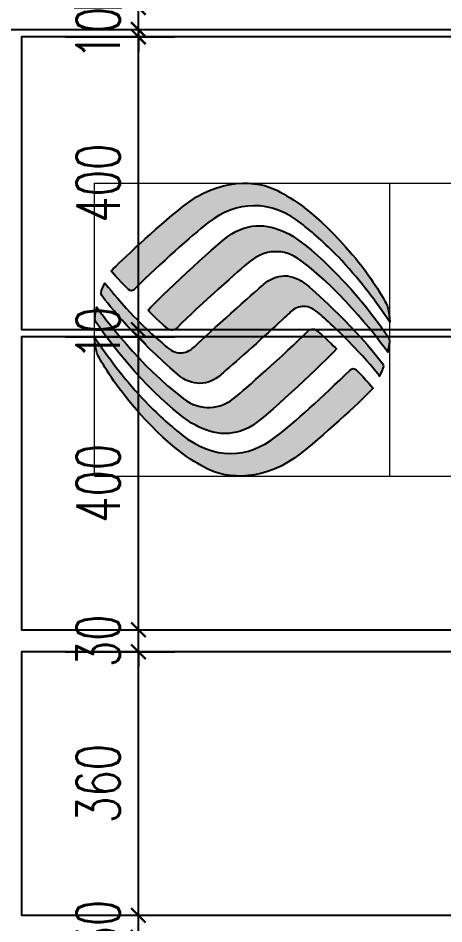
# Model space of a CAD drawing. Header units: millimetres. Extents: x 0 to 16820, y -11520 to 11880.
# Drawn here: x 5126 to 5708, y -5092 to -3854 of the extents above; entities that cross this region are included whole.
import ezdxf

# ---------------------------------------------------------------- set-up
doc = ezdxf.new("R2010")
doc.units = ezdxf.units.MM
doc.header["$LTSCALE"] = 1000
doc.layers.add('A-ANNO-DIMS', color=3, linetype='Continuous', lineweight=13)
doc.layers.add('A-WALL-HATCH', color=252, linetype='Continuous')
doc.layers.add('图层 1', color=7, linetype='Continuous')
doc.styles.add('_TCH_DIM_T3', font='SIMPLEX', dxfattribs={"width": 0.705882, "bigfont": 'GBCBIG'})
doc.dimstyles.new('_TCH_ARCH&&20', dxfattribs={"dimtxt": 59.5, "dimasz": 20, "dimexe": 50, "dimexo": 60, "dimgap": 25.25, "dimtad": 1, "dimdec": 0, "dimzin": 0, "dimdsep": 46, "dimtxsty": '_TCH_DIM_T3', "dimblk": 'ARCHTICK', "dimcen": 0.09, "dimclrt": 7, "dimazin": 2, "dimtfac": 1, "dimtdec": 0, "dimtix": 1, "dimtmove": 2, "dimatfit": 3, "dimfxl": 20, "dimtolj": 1, "dimtzin": 0, "dimarcsym": 0})

# ---------------------------------------------------------------- blocks, each defined once
blk = doc.blocks.new('Block_135')
at = {"layer": '图层 1', "true_color": 0x0085d0, "transparency": 33554687}
h = blk.add_hatch(color=142, dxfattribs=at)
h.dxf.hatch_style = 2
edge = h.paths.add_edge_path()
edge.add_spline(control_points=[(-231.51, 346.18), (-235.25, 343.16), (-240.07, 338.71), (-241.3, 337.37), (-241.3, 337.37), (-240.38, 336.23), (-238.95, 334.83), (-238.68, 334.59), (-238.38, 334.66), (-238.14, 334.91), (-234.44, 338.49), (-230.43, 342.14), (-228.1, 343.94), (-224.17, 346.97), (-219.57, 347.27), (-215.08, 343.68), (-213.41, 342.34), (-211.92, 341.02), (-209.76, 338.79), (-206.99, 335.77), (-205.18, 333.24), (-203.2, 330.4), (-203.2, 330.4), (-203.21, 331.16), (-203.43, 332.17), (-203.46, 332.34), (-203.54, 332.62), (-203.66, 332.87), (-204.06, 333.67), (-205.81, 336.66), (-208.34, 339.63), (-213.38, 345.5), (-216.55, 347.29), (-218.59, 348.36), (-221.29, 349.78), (-226.55, 350.19), (-231.51, 346.18)], knot_values=[0, 0, 0, 0, 1, 1, 1, 2, 2, 2, 3, 3, 3, 4, 4, 4, 5, 5, 5, 6, 6, 6, 7, 7, 7, 8, 8, 8, 9, 9, 9, 10, 10, 10, 11, 11, 11, 12, 12, 12, 12], degree=3, periodic=0)
h = blk.add_hatch(color=142, dxfattribs=at)
h.dxf.hatch_style = 2
edge = h.paths.add_edge_path()
edge.add_spline(control_points=[(-225.38, 342.07), (-227.22, 340.73), (-234.79, 333.69), (-236.28, 332.01), (-236.28, 332.01), (-235.21, 330.83), (-233.61, 329.51), (-233.2, 329.15), (-232.7, 329.23), (-232.26, 329.66), (-229.34, 332.59), (-223.39, 337.85), (-222.59, 338.49), (-220.34, 340.39), (-217.73, 340.56), (-215.33, 338.77), (-209.52, 334.41), (-204.38, 327.56), (-203.49, 326.28), (-203.49, 326.28), (-203.36, 326.91), (-203.28, 327.47), (-203.28, 327.51), (-203.17, 328.02), (-203.46, 328.44), (-208.91, 336.32), (-214.72, 341.18), (-216.95, 342.39), (-219.5, 343.78), (-222.44, 344.22), (-225.38, 342.07)], knot_values=[0, 0, 0, 0, 1, 1, 1, 2, 2, 2, 3, 3, 3, 4, 4, 4, 5, 5, 5, 6, 6, 6, 7, 7, 7, 8, 8, 8, 9, 9, 9, 10, 10, 10, 10], degree=3, periodic=0)
at = {"layer": '图层 1'}
for points, knots in [([(-231.51, 346.18), (-235.25, 343.16), (-240.07, 338.71), (-241.3, 337.37), (-241.3, 337.37), (-240.38, 336.23), (-238.95, 334.83), (-238.68, 334.59), (-238.38, 334.66), (-238.14, 334.91), (-234.44, 338.49), (-230.43, 342.14), (-228.1, 343.94), (-224.17, 346.97), (-219.57, 347.27), (-215.08, 343.68), (-213.41, 342.34), (-211.92, 341.02), (-209.76, 338.79), (-206.99, 335.77), (-205.18, 333.24), (-203.2, 330.4), (-203.2, 330.4), (-203.21, 331.16), (-203.43, 332.17), (-203.46, 332.34), (-203.54, 332.62), (-203.66, 332.87), (-204.06, 333.67), (-205.81, 336.66), (-208.34, 339.63), (-213.38, 345.5), (-216.55, 347.29), (-218.59, 348.36), (-221.29, 349.78), (-226.55, 350.19), (-231.51, 346.18)], [0, 0, 0, 0, 1, 1, 1, 2, 2, 2, 3, 3, 3, 4, 4, 4, 5, 5, 5, 6, 6, 6, 7, 7, 7, 8, 8, 8, 9, 9, 9, 10, 10, 10, 11, 11, 11, 12, 12, 12, 12]), ([(-225.38, 342.07), (-227.22, 340.73), (-234.79, 333.69), (-236.28, 332.01), (-236.28, 332.01), (-235.21, 330.83), (-233.61, 329.51), (-233.2, 329.15), (-232.7, 329.23), (-232.26, 329.66), (-229.34, 332.59), (-223.39, 337.85), (-222.59, 338.49), (-220.34, 340.39), (-217.73, 340.56), (-215.33, 338.77), (-209.52, 334.41), (-204.38, 327.56), (-203.49, 326.28), (-203.49, 326.28), (-203.36, 326.91), (-203.28, 327.47), (-203.28, 327.51), (-203.17, 328.02), (-203.46, 328.44), (-208.91, 336.32), (-214.72, 341.18), (-216.95, 342.39), (-219.5, 343.78), (-222.44, 344.22), (-225.38, 342.07)], [0, 0, 0, 0, 1, 1, 1, 2, 2, 2, 3, 3, 3, 4, 4, 4, 5, 5, 5, 6, 6, 6, 7, 7, 7, 8, 8, 8, 9, 9, 9, 10, 10, 10, 10])]:
    blk.add_open_spline(points, degree=3, knots=knots, dxfattribs=at)
blk = doc.blocks.new('Block_136')
at = {"layer": '图层 1', "true_color": 0x0085d0, "transparency": 33554687}
h = blk.add_hatch(color=142, dxfattribs=at)
h.dxf.hatch_style = 2
edge = h.paths.add_edge_path()
edge.add_spline(control_points=[(-221.42, 316.66), (-219.58, 318), (-212, 325.04), (-210.51, 326.72), (-210.51, 326.72), (-211.58, 327.9), (-213.18, 329.22), (-213.6, 329.58), (-214.1, 329.5), (-214.53, 329.07), (-217.45, 326.13), (-223.4, 320.88), (-224.2, 320.24), (-226.45, 318.34), (-229.06, 318.17), (-231.46, 319.96), (-237.27, 324.32), (-242.42, 331.17), (-243.3, 332.45), (-243.3, 332.45), (-243.43, 331.82), (-243.51, 331.25), (-243.52, 331.22), (-243.63, 330.71), (-243.33, 330.28), (-237.88, 322.41), (-232.08, 317.55), (-229.85, 316.34), (-227.3, 314.95), (-224.35, 314.51), (-221.42, 316.66)], knot_values=[0, 0, 0, 0, 1, 1, 1, 2, 2, 2, 3, 3, 3, 4, 4, 4, 5, 5, 5, 6, 6, 6, 7, 7, 7, 8, 8, 8, 9, 9, 9, 10, 10, 10, 10], degree=3, periodic=0)
h = blk.add_hatch(color=142, dxfattribs=at)
h.dxf.hatch_style = 2
edge = h.paths.add_edge_path()
edge.add_spline(control_points=[(-215.28, 312.55), (-211.54, 315.57), (-206.72, 320.02), (-205.5, 321.36), (-205.5, 321.36), (-206.41, 322.5), (-207.84, 323.9), (-208.12, 324.13), (-208.41, 324.07), (-208.65, 323.81), (-212.35, 320.24), (-216.37, 316.59), (-218.69, 314.79), (-222.62, 311.75), (-227.23, 311.46), (-231.71, 315.05), (-233.39, 316.39), (-234.87, 317.71), (-237.04, 319.94), (-239.81, 322.96), (-241.62, 325.48), (-243.6, 328.33), (-243.6, 328.33), (-243.61, 327.59), (-243.37, 326.56), (-243.33, 326.39), (-243.26, 326.11), (-243.13, 325.86), (-242.74, 325.06), (-240.99, 322.06), (-238.45, 319.1), (-233.42, 313.23), (-230.24, 311.44), (-228.21, 310.37), (-225.51, 308.95), (-220.25, 308.53), (-215.28, 312.55)], knot_values=[0, 0, 0, 0, 1, 1, 1, 2, 2, 2, 3, 3, 3, 4, 4, 4, 5, 5, 5, 6, 6, 6, 7, 7, 7, 8, 8, 8, 9, 9, 9, 10, 10, 10, 11, 11, 11, 12, 12, 12, 12], degree=3, periodic=0)
at = {"layer": '图层 1'}
for points, knots in [([(-221.42, 316.66), (-219.58, 318), (-212, 325.04), (-210.51, 326.72), (-210.51, 326.72), (-211.58, 327.9), (-213.18, 329.22), (-213.6, 329.58), (-214.1, 329.5), (-214.53, 329.07), (-217.45, 326.13), (-223.4, 320.88), (-224.2, 320.24), (-226.45, 318.34), (-229.06, 318.17), (-231.46, 319.96), (-237.27, 324.32), (-242.42, 331.17), (-243.3, 332.45), (-243.3, 332.45), (-243.43, 331.82), (-243.51, 331.25), (-243.52, 331.22), (-243.63, 330.71), (-243.33, 330.28), (-237.88, 322.41), (-232.08, 317.55), (-229.85, 316.34), (-227.3, 314.95), (-224.35, 314.51), (-221.42, 316.66)], [0, 0, 0, 0, 1, 1, 1, 2, 2, 2, 3, 3, 3, 4, 4, 4, 5, 5, 5, 6, 6, 6, 7, 7, 7, 8, 8, 8, 9, 9, 9, 10, 10, 10, 10]), ([(-215.28, 312.55), (-211.54, 315.57), (-206.72, 320.02), (-205.5, 321.36), (-205.5, 321.36), (-206.41, 322.5), (-207.84, 323.9), (-208.12, 324.13), (-208.41, 324.07), (-208.65, 323.81), (-212.35, 320.24), (-216.37, 316.59), (-218.69, 314.79), (-222.62, 311.75), (-227.23, 311.46), (-231.71, 315.05), (-233.39, 316.39), (-234.87, 317.71), (-237.04, 319.94), (-239.81, 322.96), (-241.62, 325.48), (-243.6, 328.33), (-243.6, 328.33), (-243.61, 327.59), (-243.37, 326.56), (-243.33, 326.39), (-243.26, 326.11), (-243.13, 325.86), (-242.74, 325.06), (-240.99, 322.06), (-238.45, 319.1), (-233.42, 313.23), (-230.24, 311.44), (-228.21, 310.37), (-225.51, 308.95), (-220.25, 308.53), (-215.28, 312.55)], [0, 0, 0, 0, 1, 1, 1, 2, 2, 2, 3, 3, 3, 4, 4, 4, 5, 5, 5, 6, 6, 6, 7, 7, 7, 8, 8, 8, 9, 9, 9, 10, 10, 10, 11, 11, 11, 12, 12, 12, 12])]:
    blk.add_open_spline(points, degree=3, knots=knots, dxfattribs=at)
blk = doc.blocks.new('Block_134')
at = {"layer": '图层 1'}
for name in ['Block_135', 'Block_136']:
    blk.add_blockref(name, (0, 0), dxfattribs=at)
blk = doc.blocks.new('Block_133')
at = {"layer": '图层 1', "true_color": 0x8fc31f, "transparency": 33554687}
h = blk.add_hatch(color=62, dxfattribs=at)
h.dxf.hatch_style = 2
edge = h.paths.add_edge_path()
edge.add_spline(control_points=[(-204.2, 324.73), (-207.76, 329.45), (-213.09, 334.28), (-214.57, 335.47), (-215.6, 336.31), (-216.62, 336.73), (-217.64, 336.71), (-218.65, 336.7), (-219.63, 336.28), (-220.5, 335.53), (-220.67, 335.38), (-220.92, 335.15), (-221.23, 334.88), (-223.35, 333.09), (-229.89, 327.08), (-230.04, 326.94), (-230.54, 326.47), (-231.18, 326.17), (-231.89, 326.19), (-232.52, 326.22), (-233.21, 326.5), (-233.92, 327.16), (-234.4, 327.61), (-236.64, 329.36), (-239.25, 332.3), (-240.86, 334.11), (-242.19, 335.72), (-242.19, 335.72), (-242.19, 335.72), (-242.48, 335.11), (-242.65, 334.69), (-242.78, 334.33), (-242.66, 334.11), (-242.6, 334.02), (-241.73, 332.76), (-237.74, 327.99), (-232.24, 323.26), (-231.24, 322.39), (-230.19, 322), (-229.17, 322.02), (-228.16, 322.03), (-227.18, 322.45), (-226.31, 323.2), (-226.14, 323.35), (-225.88, 323.58), (-225.58, 323.85), (-223.46, 325.63), (-219.49, 329.27), (-217.61, 331.01), (-217.21, 331.38), (-216.91, 331.65), (-216.77, 331.79), (-216.27, 332.26), (-215.63, 332.56), (-214.92, 332.53), (-214.29, 332.51), (-213.63, 332.2), (-212.89, 331.57), (-211.72, 330.57), (-209.81, 328.81), (-207.56, 326.43), (-205.9, 324.68), (-204.63, 323.05), (-204.62, 323.03), (-204.62, 323.03), (-204.31, 323.66), (-204.15, 324.09), (-204.01, 324.44), (-204.13, 324.64), (-204.2, 324.73)], knot_values=[0, 0, 0, 0, 1, 1, 1, 2, 2, 2, 3, 3, 3, 4, 4, 4, 5, 5, 5, 6, 6, 6, 7, 7, 7, 8, 8, 8, 9, 9, 9, 10, 10, 10, 11, 11, 11, 12, 12, 12, 13, 13, 13, 14, 14, 14, 15, 15, 15, 16, 16, 16, 17, 17, 17, 18, 18, 18, 19, 19, 19, 20, 20, 20, 21, 21, 21, 22, 22, 22, 23, 23, 23, 23], degree=3, periodic=0)
at = {"layer": '图层 1'}
blk.add_open_spline([(-204.2, 324.73), (-207.76, 329.45), (-213.09, 334.28), (-214.57, 335.47), (-215.6, 336.31), (-216.62, 336.73), (-217.64, 336.71), (-218.65, 336.7), (-219.63, 336.28), (-220.5, 335.53), (-220.67, 335.38), (-220.92, 335.15), (-221.23, 334.88), (-223.35, 333.09), (-229.89, 327.08), (-230.04, 326.94), (-230.54, 326.47), (-231.18, 326.17), (-231.89, 326.19), (-232.52, 326.22), (-233.21, 326.5), (-233.92, 327.16), (-234.4, 327.61), (-236.64, 329.36), (-239.25, 332.3), (-240.86, 334.11), (-242.19, 335.72), (-242.19, 335.72), (-242.19, 335.72), (-242.48, 335.11), (-242.65, 334.69), (-242.78, 334.33), (-242.66, 334.11), (-242.6, 334.02), (-241.73, 332.76), (-237.74, 327.99), (-232.24, 323.26), (-231.24, 322.39), (-230.19, 322), (-229.17, 322.02), (-228.16, 322.03), (-227.18, 322.45), (-226.31, 323.2), (-226.14, 323.35), (-225.88, 323.58), (-225.58, 323.85), (-223.46, 325.63), (-219.49, 329.27), (-217.61, 331.01), (-217.21, 331.38), (-216.91, 331.65), (-216.77, 331.79), (-216.27, 332.26), (-215.63, 332.56), (-214.92, 332.53), (-214.29, 332.51), (-213.63, 332.2), (-212.89, 331.57), (-211.72, 330.57), (-209.81, 328.81), (-207.56, 326.43), (-205.9, 324.68), (-204.63, 323.05), (-204.62, 323.03), (-204.62, 323.03), (-204.31, 323.66), (-204.15, 324.09), (-204.01, 324.44), (-204.13, 324.64), (-204.2, 324.73)], degree=3, knots=[0, 0, 0, 0, 1, 1, 1, 2, 2, 2, 3, 3, 3, 4, 4, 4, 5, 5, 5, 6, 6, 6, 7, 7, 7, 8, 8, 8, 9, 9, 9, 10, 10, 10, 11, 11, 11, 12, 12, 12, 13, 13, 13, 14, 14, 14, 15, 15, 15, 16, 16, 16, 17, 17, 17, 18, 18, 18, 19, 19, 19, 20, 20, 20, 21, 21, 21, 22, 22, 22, 23, 23, 23, 23], dxfattribs=at)
blk.add_blockref('Block_134', (0, 0), dxfattribs=at)
blk = doc.blocks.new('_ArchTick')
at = {"color": 0, "linetype": 'ByBlock', "const_width": 0.15}
blk.add_lwpolyline([(-0.5, -0.5), (0.5, 0.5)], dxfattribs=at)
blk = doc.blocks.new('*D194')
at = {"layer": 'A-ANNO-DIMS', "color": 0, "lineweight": -2, "transparency": 16777216}
for p, q in [((5290, -5080), (5290, -5060)), ((5190, -5080), (5340, -5080)), ((5290, -5110), (5290, -5080)), ((5190, -5110), (5340, -5110)), ((5290, -5110), (5290, -5130))]:
    blk.add_line(p, q, dxfattribs=at)
at = {"layer": 'Defpoints', "color": 0, "transparency": 16777216}
for p in [(5130, -5080), (5290, -5080), (5130, -5110)]:
    blk.add_point(p, dxfattribs=at)
at = {"layer": 'A-ANNO-DIMS', "color": 0, "lineweight": -2, "transparency": 16777216, "xscale": 20, "yscale": 20, "zscale": 20}
for p, rotation in [((5290, -5080), 270), ((5290, -5110), 90)]:
    blk.add_blockref('_ArchTick', p, dxfattribs=dict(at, rotation=rotation))
at = {"layer": 'A-ANNO-DIMS', "color": 7, "transparency": 16777216, "insert": (5235, -5095), "char_height": 59.5, "attachment_point": 5, "rotation": 90, "style": '_TCH_DIM_T3'}
blk.add_mtext('\\A1;30', dxfattribs=at)
blk = doc.blocks.new('*D195')
at = {"layer": 'A-ANNO-DIMS', "color": 0, "lineweight": -2, "transparency": 16777216}
for p, q in [((5190, -4720), (5340, -4720)), ((5290, -5080), (5290, -4720)), ((5190, -5080), (5340, -5080))]:
    blk.add_line(p, q, dxfattribs=at)
at = {"layer": 'Defpoints', "color": 0, "transparency": 16777216}
for p in [(5130, -4720), (5290, -4720), (5130, -5080)]:
    blk.add_point(p, dxfattribs=at)
at = {"layer": 'A-ANNO-DIMS', "color": 0, "lineweight": -2, "transparency": 16777216, "xscale": 20, "yscale": 20, "zscale": 20}
for p, rotation in [((5290, -4720), 90), ((5290, -5080), 270)]:
    blk.add_blockref('_ArchTick', p, dxfattribs=dict(at, rotation=rotation))
at = {"layer": 'A-ANNO-DIMS', "color": 7, "transparency": 16777216, "insert": (5235, -4900), "char_height": 59.5, "attachment_point": 5, "rotation": 90, "style": '_TCH_DIM_T3'}
blk.add_mtext('\\A1;360', dxfattribs=at)
blk = doc.blocks.new('*D196')
at = {"layer": 'A-ANNO-DIMS', "color": 0, "lineweight": -2, "transparency": 16777216}
for p, q in [((5290, -4690), (5290, -4670)), ((5190, -4690), (5340, -4690)), ((5290, -4720), (5290, -4690)), ((5190, -4720), (5340, -4720)), ((5290, -4720), (5290, -4740))]:
    blk.add_line(p, q, dxfattribs=at)
at = {"layer": 'Defpoints', "color": 0, "transparency": 16777216}
for p in [(5130, -4690), (5290, -4690), (5130, -4720)]:
    blk.add_point(p, dxfattribs=at)
at = {"layer": 'A-ANNO-DIMS', "color": 0, "lineweight": -2, "transparency": 16777216, "xscale": 20, "yscale": 20, "zscale": 20}
for p, rotation in [((5290, -4690), 270), ((5290, -4720), 90)]:
    blk.add_blockref('_ArchTick', p, dxfattribs=dict(at, rotation=rotation))
at = {"layer": 'A-ANNO-DIMS', "color": 7, "transparency": 16777216, "insert": (5235, -4705), "char_height": 59.5, "attachment_point": 5, "rotation": 90, "style": '_TCH_DIM_T3'}
blk.add_mtext('\\A1;30', dxfattribs=at)
blk = doc.blocks.new('*D197')
at = {"layer": 'A-ANNO-DIMS', "color": 0, "lineweight": -2, "transparency": 16777216}
for p, q in [((5190, -4290), (5340, -4290)), ((5290, -4690), (5290, -4290)), ((5190, -4690), (5340, -4690))]:
    blk.add_line(p, q, dxfattribs=at)
at = {"layer": 'Defpoints', "color": 0, "transparency": 16777216}
for p in [(5130, -4290), (5290, -4290), (5130, -4690)]:
    blk.add_point(p, dxfattribs=at)
at = {"layer": 'A-ANNO-DIMS', "color": 0, "lineweight": -2, "transparency": 16777216, "xscale": 20, "yscale": 20, "zscale": 20}
for p, rotation in [((5290, -4290), 90), ((5290, -4690), 270)]:
    blk.add_blockref('_ArchTick', p, dxfattribs=dict(at, rotation=rotation))
at = {"layer": 'A-ANNO-DIMS', "color": 7, "transparency": 16777216, "insert": (5235, -4490), "char_height": 59.5, "attachment_point": 5, "rotation": 90, "style": '_TCH_DIM_T3'}
blk.add_mtext('\\A1;400', dxfattribs=at)
blk = doc.blocks.new('*D198')
at = {"layer": 'A-ANNO-DIMS', "color": 0, "lineweight": -2, "transparency": 16777216}
for p, q in [((5290, -4280), (5290, -4260)), ((5190, -4280), (5340, -4280)), ((5290, -4290), (5290, -4280)), ((5190, -4290), (5340, -4290)), ((5290, -4290), (5290, -4310))]:
    blk.add_line(p, q, dxfattribs=at)
at = {"layer": 'Defpoints', "color": 0, "transparency": 16777216}
for p in [(5130, -4280), (5290, -4280), (5130, -4290)]:
    blk.add_point(p, dxfattribs=at)
at = {"layer": 'A-ANNO-DIMS', "color": 0, "lineweight": -2, "transparency": 16777216, "xscale": 20, "yscale": 20, "zscale": 20}
for p, rotation in [((5290, -4280), 270), ((5290, -4290), 90)]:
    blk.add_blockref('_ArchTick', p, dxfattribs=dict(at, rotation=rotation))
at = {"layer": 'A-ANNO-DIMS', "color": 7, "transparency": 16777216, "insert": (5235, -4285), "char_height": 59.5, "attachment_point": 5, "rotation": 90, "style": '_TCH_DIM_T3'}
blk.add_mtext('\\A1;10', dxfattribs=at)
blk = doc.blocks.new('*D199')
at = {"layer": 'A-ANNO-DIMS', "color": 0, "lineweight": -2, "transparency": 16777216}
for p, q in [((5190, -3880), (5340, -3880)), ((5290, -4280), (5290, -3880)), ((5190, -4280), (5340, -4280))]:
    blk.add_line(p, q, dxfattribs=at)
at = {"layer": 'Defpoints', "color": 0, "transparency": 16777216}
for p in [(5130, -3880), (5290, -3880), (5130, -4280)]:
    blk.add_point(p, dxfattribs=at)
at = {"layer": 'A-ANNO-DIMS', "color": 0, "lineweight": -2, "transparency": 16777216, "xscale": 20, "yscale": 20, "zscale": 20}
for p, rotation in [((5290, -3880), 90), ((5290, -4280), 270)]:
    blk.add_blockref('_ArchTick', p, dxfattribs=dict(at, rotation=rotation))
at = {"layer": 'A-ANNO-DIMS', "color": 7, "transparency": 16777216, "insert": (5235, -4080), "char_height": 59.5, "attachment_point": 5, "rotation": 90, "style": '_TCH_DIM_T3'}
blk.add_mtext('\\A1;400', dxfattribs=at)
blk = doc.blocks.new('*D200')
at = {"layer": 'A-ANNO-DIMS', "color": 0, "lineweight": -2, "transparency": 16777216}
for p, q in [((5290, -3870), (5290, -3850)), ((5190, -3870), (5340, -3870)), ((5290, -3880), (5290, -3870)), ((5190, -3880), (5340, -3880)), ((5290, -3880), (5290, -3900))]:
    blk.add_line(p, q, dxfattribs=at)
at = {"layer": 'Defpoints', "color": 0, "transparency": 16777216}
for p in [(5130, -3870), (5290, -3870), (5130, -3880)]:
    blk.add_point(p, dxfattribs=at)
at = {"layer": 'A-ANNO-DIMS', "color": 0, "lineweight": -2, "transparency": 16777216, "xscale": 20, "yscale": 20, "zscale": 20}
for p, rotation in [((5290, -3870), 270), ((5290, -3880), 90)]:
    blk.add_blockref('_ArchTick', p, dxfattribs=dict(at, rotation=rotation))
at = {"layer": 'A-ANNO-DIMS', "color": 7, "transparency": 16777216, "insert": (5235, -3875), "char_height": 59.5, "attachment_point": 5, "rotation": 90, "style": '_TCH_DIM_T3'}
blk.add_mtext('\\A1;10', dxfattribs=at)
blk = doc.blocks.new('*D201')
at = {"layer": 'A-ANNO-DIMS', "color": 0, "lineweight": -2, "transparency": 16777216}
for p, q in [((5290, -3840), (5290, -3820)), ((5190, -3840), (5340, -3840)), ((5290, -3870), (5290, -3840)), ((5190, -3870), (5340, -3870)), ((5290, -3870), (5290, -3890))]:
    blk.add_line(p, q, dxfattribs=at)
at = {"layer": 'Defpoints', "color": 0, "transparency": 16777216}
for p in [(5130, -3840), (5290, -3840), (5130, -3870)]:
    blk.add_point(p, dxfattribs=at)
at = {"layer": 'A-ANNO-DIMS', "color": 0, "lineweight": -2, "transparency": 16777216, "xscale": 20, "yscale": 20, "zscale": 20}
for p, rotation in [((5290, -3840), 270), ((5290, -3870), 90)]:
    blk.add_blockref('_ArchTick', p, dxfattribs=dict(at, rotation=rotation))
at = {"layer": 'A-ANNO-DIMS', "color": 7, "transparency": 16777216, "insert": (5235, -3786), "char_height": 59.5, "attachment_point": 5, "rotation": 90, "style": '_TCH_DIM_T3'}
blk.add_mtext('\\A1;30', dxfattribs=at)

msp = doc.modelspace()

# ---------------------------------------------------------------- linework, layer by layer
at = {"layer": 'A-WALL-HATCH'}
msp.add_lwpolyline([(1216.66007, -5640.00255), (1881.85723, -4690.00255), (2731.85723, -4690.00255), (3306.02741, -3870.00255), (7177.21554, -3870.00255), (7410.36937, -4370.00255), (8912.16097, -4370.00255), (9645.39581, -5640.00255)], dxfattribs=at)
for points in [[(5730.03683, -3880.00255), (5130.03683, -3880.00255), (5130.03683, -4280.00255), (5730.03683, -4280.00255)], [(5730.03683, -4290.00255), (5130.03683, -4290.00255), (5130.03683, -4690.00255), (5730.03683, -4690.00255)], [(5730.03683, -4720.00255), (5130.03683, -4720.00255), (5130.03683, -5080.00255), (5730.03683, -5080.00255)]]:
    msp.add_lwpolyline(points, close=True, dxfattribs=at)
at = {"layer": 'Defpoints', "color": 252, "lineweight": 9, "true_color": 0x898989}
for p, q in [((5230.03683, -4080.00255), (6526.26586, -4080.00255)), ((5230.03683, -4480.0021), (5230.03683, -4080.00255)), ((5634.03794, -4480.0021), (5634.03794, -4080.00255)), ((5230.03683, -4480.0021), (6526.26586, -4480.0021))]:
    msp.add_line(p, q, dxfattribs=at)

# ---------------------------------------------------------------- block references
at = {"layer": '图层 1', "xscale": 10, "yscale": 10, "zscale": 10}
msp.add_blockref('Block_133', (7666.00866, -7573.64264), dxfattribs=at)

# ---------------------------------------------------------------- dimensions: what is measured, and where the dimension line sits
at = {"layer": 'A-ANNO-DIMS'}
dim = msp.add_linear_dim(base=(5290.03683, -3840.00255), p1=(5130.03683, -3870.00255), p2=(5130.03683, -3840.00255), angle=90, dimstyle='_TCH_ARCH&&20', dxfattribs=at)
dim.commit()
dim.dimension.update_dxf_attribs({"geometry": '*D201', "text_midpoint": (5235.03683, -3786.00255), "dimtype": 129})
for p1, p2, picture, middle in [((5130.03683, -3880.00255), (5130.03683, -3870.00255), '*D200', (5235.03683, -3875.00255)), ((5130.03683, -4280.00255), (5130.03683, -3880.00255), '*D199', (5235.03683, -4080.00255)), ((5130.03683, -4290.00255), (5130.03683, -4280.00255), '*D198', (5235.03683, -4285.00255)), ((5130.03683, -4690.00255), (5130.03683, -4290.00255), '*D197', (5235.03683, -4490.00255)), ((5130.03683, -4720.00255), (5130.03683, -4690.00255), '*D196', (5235.03683, -4705.00255)), ((5130.03683, -5080.00255), (5130.03683, -4720.00255), '*D195', (5235.03683, -4900.00255)), ((5130.03683, -5110.00255), (5130.03683, -5080.00255), '*D194', (5235.03683, -5095.00255))]:
    dim = msp.add_aligned_dim(p1=p1, p2=p2, distance=-160, dimstyle='_TCH_ARCH&&20', dxfattribs=at)
    dim.commit()
    dim.dimension.update_dxf_attribs({"geometry": picture, "text_midpoint": middle})

doc.saveas('drawing.dxf')
